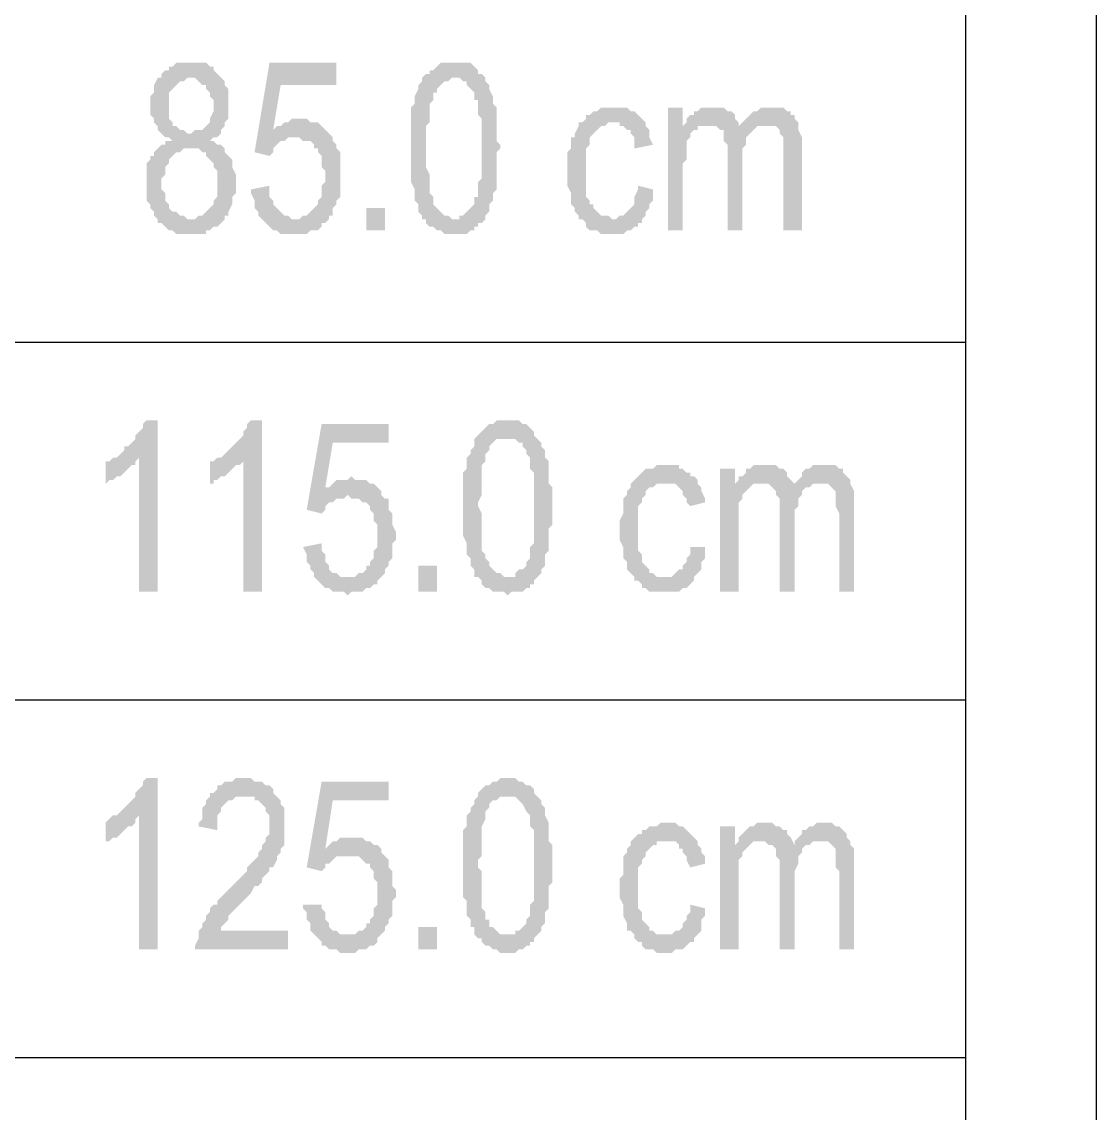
# Model space of a CAD drawing. Header units: inches. Extents: x 1387 to 2676, y -3005 to -2136.
# Drawn here: x 2562.568 to 2564.972, y -2152.162 to -2149.72 of the extents above; entities that cross this region are included whole.
import ezdxf

# ---------------------------------------------------------------- set-up
doc = ezdxf.new("R2010")
doc.units = ezdxf.units.IN
doc.header["$MEASUREMENT"] = 0
doc.layers.add('SAZE_DRAWINGS', color=7, linetype='Continuous')

msp = doc.modelspace()

# ---------------------------------------------------------------- hatches: boundary and pattern name
at = {"layer": 'SAZE_DRAWINGS'}
for points in [[(2562.946924, -2149.812061), (2562.91359, -2149.812061), (2562.905257, -2149.820394), (2562.896924, -2149.820394), (2562.896924, -2149.828728), (2562.88859, -2149.828728), (2562.880257, -2149.837061), (2562.880257, -2149.845394), (2562.871924, -2149.845394), (2562.86359, -2149.862061), (2562.86359, -2149.870394), (2562.86359, -2149.878728), (2562.855257, -2149.887061), (2562.855257, -2149.895394), (2562.855257, -2149.903728), (2562.855257, -2149.912061), (2562.855257, -2149.928728), (2562.86359, -2149.937061), (2562.86359, -2149.945394), (2562.871924, -2149.953728), (2562.871924, -2149.953728), (2562.871924, -2149.962061), (2562.880257, -2149.970394), (2562.88859, -2149.978728), (2562.896924, -2149.978728), (2562.905257, -2149.987061), (2562.905257, -2149.987061), (2562.88859, -2149.987061), (2562.88859, -2149.995394), (2562.880257, -2149.995394), (2562.871924, -2150.003728), (2562.86359, -2150.012061), (2562.86359, -2150.020394), (2562.855257, -2150.020394), (2562.855257, -2150.028728), (2562.846924, -2150.037061), (2562.846924, -2150.045394), (2562.846924, -2150.062061), (2562.846924, -2150.070394), (2562.846924, -2150.078728), (2562.846924, -2150.087061), (2562.846924, -2150.103728), (2562.846924, -2150.112061), (2562.846924, -2150.120394), (2562.855257, -2150.128728), (2562.855257, -2150.137061), (2562.86359, -2150.145394), (2562.86359, -2150.153728), (2562.871924, -2150.162061), (2562.946924, -2150.162061), (2562.93859, -2150.162061), (2562.930257, -2150.153728), (2562.921924, -2150.153728), (2562.91359, -2150.145394), (2562.905257, -2150.145394), (2562.896924, -2150.137061), (2562.896924, -2150.128728), (2562.88859, -2150.120394), (2562.88859, -2150.112061), (2562.88859, -2150.103728), (2562.880257, -2150.095394), (2562.880257, -2150.078728), (2562.880257, -2150.070394), (2562.88859, -2150.062061), (2562.88859, -2150.053728), (2562.88859, -2150.045394), (2562.896924, -2150.037061), (2562.896924, -2150.028728), (2562.905257, -2150.020394), (2562.91359, -2150.012061), (2562.921924, -2150.012061), (2562.930257, -2150.003728), (2562.93859, -2150.003728), (2562.946924, -2150.003728), (2563.021924, -2150.003728), (2563.01359, -2149.995394), (2563.005257, -2149.995394), (2562.996924, -2149.987061), (2562.98859, -2149.987061), (2562.98859, -2149.987061), (2562.996924, -2149.978728), (2563.005257, -2149.978728), (2563.01359, -2149.970394), (2562.946924, -2149.970394), (2562.93859, -2149.970394), (2562.930257, -2149.962061), (2562.921924, -2149.962061), (2562.91359, -2149.953728), (2562.905257, -2149.953728), (2562.905257, -2149.945394), (2562.896924, -2149.937061), (2562.896924, -2149.928728), (2562.896924, -2149.920394), (2562.896924, -2149.903728), (2562.896924, -2149.903728), (2562.896924, -2149.887061), (2562.896924, -2149.878728), (2562.905257, -2149.870394), (2562.91359, -2149.862061), (2562.91359, -2149.862061), (2562.921924, -2149.853728), (2562.930257, -2149.853728), (2562.93859, -2149.845394), (2562.946924, -2149.845394), (2563.01359, -2149.845394), (2563.005257, -2149.837061), (2563.005257, -2149.837061), (2562.996924, -2149.828728), (2562.996924, -2149.820394), (2562.98859, -2149.820394), (2562.980257, -2149.812061), (2562.971924, -2149.812061), (2562.96359, -2149.812061), (2562.955257, -2149.812061)], [(2563.271924, -2149.812061), (2563.121924, -2149.812061), (2563.08859, -2150.012061), (2563.121924, -2150.020394), (2563.130257, -2150.012061), (2563.130257, -2150.003728), (2563.13859, -2149.995394), (2563.146924, -2149.987061), (2563.146924, -2149.987061), (2563.155257, -2149.987061), (2563.16359, -2149.978728), (2563.171924, -2149.978728), (2563.180257, -2149.978728), (2563.255257, -2149.970394), (2563.255257, -2149.970394), (2563.246924, -2149.962061), (2563.130257, -2149.962061), (2563.146924, -2149.862061), (2563.271924, -2149.862061)], [(2563.53859, -2149.812061), (2563.53859, -2149.812061), (2563.505257, -2149.812061), (2563.496924, -2149.820394), (2563.496924, -2149.820394), (2563.48859, -2149.828728), (2563.480257, -2149.828728), (2563.480257, -2149.837061), (2563.471924, -2149.837061), (2563.46359, -2149.845394), (2563.53859, -2149.845394), (2563.53859, -2149.845394), (2563.546924, -2149.845394), (2563.555257, -2149.853728), (2563.56359, -2149.853728), (2563.56359, -2149.862061), (2563.571924, -2149.870394), (2563.580257, -2149.878728), (2563.580257, -2149.878728), (2563.580257, -2149.887061), (2563.580257, -2149.895394), (2563.58859, -2149.895394), (2563.58859, -2149.903728), (2563.58859, -2149.920394), (2563.58859, -2149.928728), (2563.596924, -2149.937061), (2563.596924, -2149.945394), (2563.596924, -2149.962061), (2563.596924, -2149.970394), (2563.596924, -2149.987061), (2563.596924, -2150.003728), (2563.596924, -2150.003728), (2563.596924, -2150.020394), (2563.596924, -2150.037061), (2563.596924, -2150.045394), (2563.596924, -2150.062061), (2563.596924, -2150.070394), (2563.58859, -2150.078728), (2563.58859, -2150.095394), (2563.58859, -2150.103728), (2563.58859, -2150.112061), (2563.580257, -2150.112061), (2563.580257, -2150.120394), (2563.580257, -2150.128728), (2563.580257, -2150.128728), (2563.571924, -2150.137061), (2563.56359, -2150.145394), (2563.555257, -2150.153728), (2563.546924, -2150.153728), (2563.546924, -2150.162061), (2563.53859, -2150.162061), (2563.471924, -2150.162061), (2563.471924, -2150.170394), (2563.480257, -2150.178728), (2563.48859, -2150.178728), (2563.496924, -2150.187061), (2563.505257, -2150.187061), (2563.51359, -2150.195394), (2563.51359, -2150.195394), (2563.530257, -2150.195394), (2563.53859, -2150.195394), (2563.53859, -2150.195394), (2563.546924, -2150.195394), (2563.555257, -2150.195394), (2563.56359, -2150.195394), (2563.571924, -2150.187061), (2563.580257, -2150.187061), (2563.580257, -2150.178728), (2563.58859, -2150.178728), (2563.58859, -2150.170394), (2563.596924, -2150.170394), (2563.605257, -2150.162061), (2563.605257, -2150.153728), (2563.61359, -2150.145394), (2563.61359, -2150.128728), (2563.621924, -2150.120394), (2563.621924, -2150.112061), (2563.621924, -2150.112061), (2563.621924, -2150.103728), (2563.630257, -2150.095394), (2563.630257, -2150.078728), (2563.630257, -2150.070394), (2563.630257, -2150.062061), (2563.630257, -2150.053728), (2563.630257, -2150.037061), (2563.630257, -2150.028728), (2563.630257, -2150.012061), (2563.63859, -2150.003728), (2563.63859, -2149.995394), (2563.630257, -2149.987061), (2563.630257, -2149.970394), (2563.630257, -2149.962061), (2563.630257, -2149.953728), (2563.630257, -2149.937061), (2563.630257, -2149.928728), (2563.630257, -2149.920394), (2563.630257, -2149.912061), (2563.621924, -2149.903728), (2563.621924, -2149.895394), (2563.621924, -2149.887061), (2563.61359, -2149.870394), (2563.61359, -2149.862061), (2563.605257, -2149.853728), (2563.605257, -2149.845394), (2563.596924, -2149.837061), (2563.58859, -2149.837061), (2563.58859, -2149.828728), (2563.580257, -2149.820394), (2563.580257, -2149.820394), (2563.571924, -2149.812061), (2563.56359, -2149.812061), (2563.555257, -2149.812061), (2563.546924, -2149.812061)], [(2563.01359, -2149.845394), (2562.946924, -2149.845394), (2562.955257, -2149.845394), (2562.96359, -2149.853728), (2562.96359, -2149.853728), (2562.971924, -2149.862061), (2562.980257, -2149.862061), (2562.980257, -2149.870394), (2562.98859, -2149.878728), (2562.98859, -2149.887061), (2562.996924, -2149.895394), (2562.996924, -2149.912061), (2562.996924, -2149.912061), (2562.996924, -2149.920394), (2562.98859, -2149.937061), (2562.98859, -2149.945394), (2562.980257, -2149.953728), (2562.980257, -2149.953728), (2562.971924, -2149.962061), (2562.96359, -2149.962061), (2562.955257, -2149.962061), (2562.946924, -2149.970394), (2563.01359, -2149.970394), (2563.01359, -2149.962061), (2563.021924, -2149.953728), (2563.021924, -2149.945394), (2563.030257, -2149.937061), (2563.030257, -2149.928728), (2563.030257, -2149.920394), (2563.030257, -2149.912061), (2563.030257, -2149.903728), (2563.030257, -2149.895394), (2563.030257, -2149.878728), (2563.030257, -2149.870394), (2563.021924, -2149.862061), (2563.021924, -2149.853728)], [(2563.46359, -2149.845394), (2563.46359, -2149.853728), (2563.455257, -2149.862061), (2563.455257, -2149.870394), (2563.446924, -2149.887061), (2563.446924, -2149.895394), (2563.446924, -2149.895394), (2563.446924, -2149.903728), (2563.43859, -2149.912061), (2563.43859, -2149.920394), (2563.43859, -2149.937061), (2563.43859, -2149.945394), (2563.43859, -2149.953728), (2563.43859, -2149.970394), (2563.43859, -2149.978728), (2563.43859, -2149.987061), (2563.43859, -2150.003728), (2563.43859, -2150.012061), (2563.43859, -2150.020394), (2563.43859, -2150.037061), (2563.43859, -2150.045394), (2563.43859, -2150.062061), (2563.43859, -2150.070394), (2563.43859, -2150.078728), (2563.446924, -2150.095394), (2563.446924, -2150.103728), (2563.446924, -2150.112061), (2563.446924, -2150.120394), (2563.455257, -2150.128728), (2563.455257, -2150.137061), (2563.455257, -2150.145394), (2563.46359, -2150.153728), (2563.46359, -2150.162061), (2563.471924, -2150.162061), (2563.53859, -2150.162061), (2563.530257, -2150.162061), (2563.521924, -2150.153728), (2563.51359, -2150.153728), (2563.51359, -2150.153728), (2563.505257, -2150.145394), (2563.496924, -2150.137061), (2563.48859, -2150.128728), (2563.48859, -2150.128728), (2563.48859, -2150.120394), (2563.48859, -2150.112061), (2563.480257, -2150.103728), (2563.480257, -2150.095394), (2563.480257, -2150.087061), (2563.480257, -2150.078728), (2563.480257, -2150.070394), (2563.480257, -2150.062061), (2563.471924, -2150.045394), (2563.471924, -2150.028728), (2563.471924, -2150.020394), (2563.471924, -2150.003728), (2563.471924, -2149.995394), (2563.471924, -2149.978728), (2563.471924, -2149.970394), (2563.471924, -2149.953728), (2563.480257, -2149.945394), (2563.480257, -2149.928728), (2563.480257, -2149.920394), (2563.480257, -2149.912061), (2563.480257, -2149.903728), (2563.48859, -2149.895394), (2563.48859, -2149.887061), (2563.48859, -2149.878728), (2563.496924, -2149.878728), (2563.496924, -2149.870394), (2563.505257, -2149.862061), (2563.51359, -2149.853728), (2563.521924, -2149.853728), (2563.530257, -2149.845394), (2563.53859, -2149.845394)], [(2563.88859, -2149.912061), (2563.88859, -2149.912061), (2563.86359, -2149.912061), (2563.855257, -2149.920394), (2563.846924, -2149.920394), (2563.83859, -2149.928728), (2563.830257, -2149.928728), (2563.830257, -2149.937061), (2563.821924, -2149.945394), (2563.81359, -2149.945394), (2563.81359, -2149.953728), (2563.805257, -2149.970394), (2563.805257, -2149.978728), (2563.796924, -2149.978728), (2563.796924, -2149.987061), (2563.796924, -2150.003728), (2563.78859, -2150.012061), (2563.78859, -2150.020394), (2563.78859, -2150.028728), (2563.78859, -2150.045394), (2563.78859, -2150.053728), (2563.78859, -2150.062061), (2563.78859, -2150.078728), (2563.78859, -2150.087061), (2563.796924, -2150.103728), (2563.796924, -2150.112061), (2563.796924, -2150.120394), (2563.796924, -2150.128728), (2563.805257, -2150.137061), (2563.805257, -2150.145394), (2563.81359, -2150.153728), (2563.81359, -2150.162061), (2563.88859, -2150.162061), (2563.88859, -2150.162061), (2563.880257, -2150.153728), (2563.871924, -2150.153728), (2563.86359, -2150.153728), (2563.855257, -2150.145394), (2563.846924, -2150.137061), (2563.846924, -2150.137061), (2563.846924, -2150.128728), (2563.83859, -2150.128728), (2563.83859, -2150.120394), (2563.830257, -2150.112061), (2563.830257, -2150.103728), (2563.830257, -2150.087061), (2563.830257, -2150.078728), (2563.830257, -2150.062061), (2563.830257, -2150.053728), (2563.830257, -2150.053728), (2563.830257, -2150.037061), (2563.830257, -2150.028728), (2563.830257, -2150.012061), (2563.830257, -2150.003728), (2563.83859, -2149.995394), (2563.83859, -2149.987061), (2563.83859, -2149.978728), (2563.846924, -2149.970394), (2563.846924, -2149.970394), (2563.855257, -2149.962061), (2563.86359, -2149.953728), (2563.86359, -2149.953728), (2563.871924, -2149.953728), (2563.880257, -2149.945394), (2563.88859, -2149.945394), (2563.96359, -2149.945394), (2563.955257, -2149.937061), (2563.946924, -2149.928728), (2563.946924, -2149.928728), (2563.93859, -2149.920394), (2563.930257, -2149.920394), (2563.921924, -2149.912061), (2563.91359, -2149.912061), (2563.905257, -2149.912061), (2563.896924, -2149.912061)], [(2564.046924, -2149.912061), (2564.01359, -2149.912061), (2564.01359, -2150.187061), (2564.046924, -2150.187061), (2564.046924, -2150.045394), (2564.046924, -2150.037061), (2564.055257, -2150.028728), (2564.055257, -2150.020394), (2564.055257, -2150.003728), (2564.055257, -2149.995394), (2564.055257, -2149.987061), (2564.06359, -2149.978728), (2564.06359, -2149.970394), (2564.071924, -2149.962061), (2564.080257, -2149.962061), (2564.080257, -2149.953728), (2564.046924, -2149.953728)], [(2564.11359, -2149.912061), (2564.08859, -2149.912061), (2564.080257, -2149.920394), (2564.071924, -2149.920394), (2564.071924, -2149.928728), (2564.06359, -2149.928728), (2564.055257, -2149.937061), (2564.055257, -2149.945394), (2564.105257, -2149.953728), (2564.105257, -2149.953728), (2564.11359, -2149.953728), (2564.121924, -2149.953728), (2564.130257, -2149.962061), (2564.171924, -2149.953728), (2564.171924, -2149.953728), (2564.171924, -2149.945394), (2564.16359, -2149.937061), (2564.16359, -2149.928728), (2564.155257, -2149.920394), (2564.155257, -2149.920394), (2564.146924, -2149.920394), (2564.13859, -2149.912061), (2564.130257, -2149.912061), (2564.121924, -2149.912061)], [(2564.246924, -2149.912061), (2564.246924, -2149.912061), (2564.221924, -2149.912061), (2564.21359, -2149.920394), (2564.205257, -2149.920394), (2564.196924, -2149.928728), (2564.196924, -2149.928728), (2564.18859, -2149.937061), (2564.180257, -2149.945394), (2564.23859, -2149.953728), (2564.23859, -2149.953728), (2564.246924, -2149.953728), (2564.255257, -2149.953728), (2564.26359, -2149.962061), (2564.26359, -2149.970394), (2564.271924, -2149.978728), (2564.271924, -2149.987061), (2564.271924, -2149.995394), (2564.271924, -2150.003728), (2564.271924, -2150.020394), (2564.271924, -2150.187061), (2564.31359, -2150.187061), (2564.31359, -2150.003728), (2564.31359, -2149.995394), (2564.31359, -2149.987061), (2564.31359, -2149.978728), (2564.305257, -2149.962061), (2564.305257, -2149.953728), (2564.305257, -2149.945394), (2564.296924, -2149.937061), (2564.296924, -2149.928728), (2564.28859, -2149.928728), (2564.28859, -2149.920394), (2564.280257, -2149.920394), (2564.271924, -2149.912061), (2564.26359, -2149.912061), (2564.255257, -2149.912061)], [(2563.18859, -2149.937061), (2563.18859, -2149.937061), (2563.171924, -2149.937061), (2563.16359, -2149.945394), (2563.155257, -2149.945394), (2563.146924, -2149.953728), (2563.13859, -2149.953728), (2563.130257, -2149.962061), (2563.246924, -2149.962061), (2563.246924, -2149.962061), (2563.23859, -2149.953728), (2563.230257, -2149.945394), (2563.221924, -2149.945394), (2563.21359, -2149.945394), (2563.205257, -2149.937061), (2563.196924, -2149.937061)], [(2563.96359, -2149.945394), (2563.88859, -2149.945394), (2563.905257, -2149.945394), (2563.905257, -2149.953728), (2563.91359, -2149.953728), (2563.921924, -2149.962061), (2563.930257, -2149.962061), (2563.930257, -2149.970394), (2563.93859, -2149.978728), (2563.93859, -2149.995394), (2563.93859, -2150.003728), (2563.980257, -2149.995394), (2563.980257, -2149.995394), (2563.971924, -2149.978728), (2563.971924, -2149.970394), (2563.971924, -2149.962061), (2563.96359, -2149.953728)], [(2564.180257, -2149.945394), (2564.171924, -2149.953728), (2564.130257, -2149.962061), (2564.13859, -2149.962061), (2564.13859, -2149.970394), (2564.13859, -2149.978728), (2564.13859, -2149.987061), (2564.146924, -2149.995394), (2564.146924, -2150.012061), (2564.146924, -2150.187061), (2564.180257, -2150.187061), (2564.180257, -2150.028728), (2564.180257, -2150.028728), (2564.180257, -2150.012061), (2564.180257, -2150.003728), (2564.18859, -2149.995394), (2564.18859, -2149.987061), (2564.18859, -2149.978728), (2564.196924, -2149.970394), (2564.196924, -2149.970394), (2564.205257, -2149.962061), (2564.21359, -2149.953728), (2564.221924, -2149.953728), (2564.230257, -2149.953728), (2564.23859, -2149.953728)], [(2563.255257, -2149.970394), (2563.180257, -2149.978728), (2563.180257, -2149.978728), (2563.18859, -2149.978728), (2563.196924, -2149.987061), (2563.205257, -2149.987061), (2563.21359, -2149.987061), (2563.221924, -2149.995394), (2563.221924, -2150.003728), (2563.230257, -2150.003728), (2563.230257, -2150.012061), (2563.23859, -2150.020394), (2563.23859, -2150.037061), (2563.23859, -2150.045394), (2563.246924, -2150.053728), (2563.246924, -2150.062061), (2563.246924, -2150.070394), (2563.246924, -2150.078728), (2563.23859, -2150.087061), (2563.23859, -2150.095394), (2563.23859, -2150.112061), (2563.230257, -2150.120394), (2563.230257, -2150.128728), (2563.221924, -2150.137061), (2563.221924, -2150.137061), (2563.21359, -2150.145394), (2563.21359, -2150.145394), (2563.205257, -2150.153728), (2563.196924, -2150.153728), (2563.18859, -2150.162061), (2563.180257, -2150.162061), (2563.255257, -2150.162061), (2563.255257, -2150.153728), (2563.26359, -2150.153728), (2563.26359, -2150.137061), (2563.271924, -2150.128728), (2563.271924, -2150.120394), (2563.280257, -2150.112061), (2563.280257, -2150.103728), (2563.280257, -2150.095394), (2563.280257, -2150.087061), (2563.280257, -2150.070394), (2563.280257, -2150.062061), (2563.280257, -2150.053728), (2563.280257, -2150.045394), (2563.280257, -2150.037061), (2563.280257, -2150.028728), (2563.280257, -2150.012061), (2563.271924, -2150.003728), (2563.271924, -2149.995394), (2563.26359, -2149.987061), (2563.26359, -2149.978728)], [(2563.021924, -2150.003728), (2562.946924, -2150.003728), (2562.96359, -2150.003728), (2562.971924, -2150.012061), (2562.980257, -2150.012061), (2562.980257, -2150.020394), (2562.98859, -2150.028728), (2562.996924, -2150.037061), (2562.996924, -2150.045394), (2563.005257, -2150.053728), (2563.005257, -2150.062061), (2563.005257, -2150.070394), (2563.005257, -2150.078728), (2563.005257, -2150.095394), (2563.005257, -2150.103728), (2563.005257, -2150.112061), (2562.996924, -2150.120394), (2562.996924, -2150.128728), (2562.98859, -2150.137061), (2562.980257, -2150.145394), (2562.980257, -2150.145394), (2562.971924, -2150.153728), (2562.96359, -2150.153728), (2562.955257, -2150.162061), (2562.946924, -2150.162061), (2562.871924, -2150.162061), (2562.871924, -2150.170394), (2562.880257, -2150.170394), (2562.88859, -2150.178728), (2562.896924, -2150.187061), (2562.905257, -2150.187061), (2562.91359, -2150.195394), (2562.921924, -2150.195394), (2562.930257, -2150.195394), (2562.93859, -2150.195394), (2562.946924, -2150.195394), (2562.946924, -2150.195394), (2562.955257, -2150.195394), (2562.971924, -2150.195394), (2562.980257, -2150.195394), (2562.980257, -2150.187061), (2562.98859, -2150.187061), (2562.996924, -2150.178728), (2563.005257, -2150.178728), (2563.01359, -2150.170394), (2563.021924, -2150.162061), (2563.021924, -2150.153728), (2563.030257, -2150.153728), (2563.030257, -2150.145394), (2563.03859, -2150.128728), (2563.03859, -2150.120394), (2563.03859, -2150.112061), (2563.046924, -2150.103728), (2563.046924, -2150.095394), (2563.046924, -2150.078728), (2563.046924, -2150.078728), (2563.046924, -2150.070394), (2563.046924, -2150.062061), (2563.03859, -2150.045394), (2563.03859, -2150.037061), (2563.03859, -2150.028728), (2563.030257, -2150.020394), (2563.030257, -2150.020394), (2563.021924, -2150.012061)], [(2563.121924, -2150.087061), (2563.080257, -2150.095394), (2563.080257, -2150.095394), (2563.080257, -2150.103728), (2563.08859, -2150.120394), (2563.08859, -2150.128728), (2563.08859, -2150.137061), (2563.096924, -2150.145394), (2563.096924, -2150.153728), (2563.105257, -2150.162061), (2563.11359, -2150.170394), (2563.11359, -2150.170394), (2563.121924, -2150.178728), (2563.130257, -2150.187061), (2563.13859, -2150.187061), (2563.146924, -2150.195394), (2563.155257, -2150.195394), (2563.16359, -2150.195394), (2563.171924, -2150.195394), (2563.180257, -2150.195394), (2563.180257, -2150.195394), (2563.18859, -2150.195394), (2563.196924, -2150.195394), (2563.205257, -2150.195394), (2563.21359, -2150.187061), (2563.221924, -2150.187061), (2563.230257, -2150.187061), (2563.23859, -2150.178728), (2563.23859, -2150.170394), (2563.246924, -2150.170394), (2563.255257, -2150.162061), (2563.180257, -2150.162061), (2563.180257, -2150.162061), (2563.171924, -2150.162061), (2563.16359, -2150.153728), (2563.155257, -2150.153728), (2563.146924, -2150.145394), (2563.13859, -2150.137061), (2563.13859, -2150.137061), (2563.130257, -2150.128728), (2563.130257, -2150.120394), (2563.121924, -2150.112061), (2563.121924, -2150.095394)], [(2563.946924, -2150.087061), (2563.946924, -2150.095394), (2563.93859, -2150.112061), (2563.93859, -2150.128728), (2563.930257, -2150.137061), (2563.921924, -2150.145394), (2563.921924, -2150.145394), (2563.91359, -2150.153728), (2563.905257, -2150.153728), (2563.896924, -2150.162061), (2563.88859, -2150.162061), (2563.81359, -2150.162061), (2563.821924, -2150.162061), (2563.830257, -2150.170394), (2563.830257, -2150.178728), (2563.83859, -2150.187061), (2563.846924, -2150.187061), (2563.855257, -2150.187061), (2563.86359, -2150.195394), (2563.871924, -2150.195394), (2563.880257, -2150.195394), (2563.88859, -2150.195394), (2563.896924, -2150.195394), (2563.905257, -2150.195394), (2563.91359, -2150.195394), (2563.921924, -2150.187061), (2563.930257, -2150.187061), (2563.93859, -2150.178728), (2563.946924, -2150.178728), (2563.946924, -2150.170394), (2563.955257, -2150.170394), (2563.955257, -2150.162061), (2563.96359, -2150.153728), (2563.96359, -2150.145394), (2563.971924, -2150.137061), (2563.971924, -2150.128728), (2563.980257, -2150.120394), (2563.980257, -2150.103728), (2563.980257, -2150.095394)], [(2562.871924, -2150.612061), (2562.846924, -2150.612061), (2562.83859, -2150.620394), (2562.83859, -2150.628728), (2562.830257, -2150.637061), (2562.821924, -2150.645394), (2562.821924, -2150.653728), (2562.81359, -2150.662061), (2562.805257, -2150.670394), (2562.796924, -2150.670394), (2562.796924, -2150.678728), (2562.78859, -2150.687061), (2562.780257, -2150.695394), (2562.830257, -2150.695394), (2562.830257, -2150.995394), (2562.871924, -2150.995394)], [(2563.105257, -2150.612061), (2563.080257, -2150.612061), (2563.071924, -2150.620394), (2563.071924, -2150.628728), (2563.06359, -2150.637061), (2563.06359, -2150.645394), (2563.055257, -2150.653728), (2563.046924, -2150.662061), (2563.03859, -2150.670394), (2563.03859, -2150.670394), (2563.030257, -2150.678728), (2563.021924, -2150.687061), (2563.01359, -2150.695394), (2563.06359, -2150.695394), (2563.06359, -2150.995394), (2563.105257, -2150.995394)], [(2563.655257, -2150.612061), (2563.655257, -2150.612061), (2563.630257, -2150.612061), (2563.621924, -2150.620394), (2563.61359, -2150.620394), (2563.605257, -2150.628728), (2563.596924, -2150.637061), (2563.596924, -2150.637061), (2563.58859, -2150.645394), (2563.58859, -2150.645394), (2563.655257, -2150.653728), (2563.655257, -2150.653728), (2563.66359, -2150.653728), (2563.671924, -2150.653728), (2563.680257, -2150.662061), (2563.68859, -2150.662061), (2563.68859, -2150.670394), (2563.696924, -2150.678728), (2563.696924, -2150.678728), (2563.696924, -2150.687061), (2563.705257, -2150.695394), (2563.705257, -2150.703728), (2563.705257, -2150.712061), (2563.705257, -2150.720394), (2563.71359, -2150.728728), (2563.71359, -2150.737061), (2563.71359, -2150.753728), (2563.71359, -2150.762061), (2563.71359, -2150.778728), (2563.71359, -2150.787061), (2563.71359, -2150.803728), (2563.71359, -2150.812061), (2563.71359, -2150.820394), (2563.71359, -2150.837061), (2563.71359, -2150.853728), (2563.71359, -2150.862061), (2563.71359, -2150.870394), (2563.71359, -2150.887061), (2563.705257, -2150.895394), (2563.705257, -2150.903728), (2563.705257, -2150.912061), (2563.705257, -2150.920394), (2563.696924, -2150.928728), (2563.696924, -2150.928728), (2563.696924, -2150.937061), (2563.68859, -2150.945394), (2563.680257, -2150.945394), (2563.671924, -2150.953728), (2563.671924, -2150.962061), (2563.66359, -2150.962061), (2563.655257, -2150.962061), (2563.58859, -2150.962061), (2563.596924, -2150.970394), (2563.596924, -2150.978728), (2563.605257, -2150.987061), (2563.61359, -2150.987061), (2563.621924, -2150.995394), (2563.630257, -2150.995394), (2563.63859, -2150.995394), (2563.646924, -2150.995394), (2563.655257, -2151.003728), (2563.655257, -2151.003728), (2563.66359, -2150.995394), (2563.671924, -2150.995394), (2563.680257, -2150.995394), (2563.68859, -2150.995394), (2563.696924, -2150.987061), (2563.705257, -2150.987061), (2563.705257, -2150.978728), (2563.71359, -2150.978728), (2563.71359, -2150.970394), (2563.721924, -2150.962061), (2563.730257, -2150.953728), (2563.730257, -2150.945394), (2563.73859, -2150.937061), (2563.73859, -2150.920394), (2563.73859, -2150.912061), (2563.73859, -2150.912061), (2563.746924, -2150.903728), (2563.746924, -2150.895394), (2563.746924, -2150.887061), (2563.746924, -2150.878728), (2563.746924, -2150.862061), (2563.746924, -2150.853728), (2563.755257, -2150.845394), (2563.755257, -2150.828728), (2563.755257, -2150.820394), (2563.755257, -2150.803728), (2563.755257, -2150.795394), (2563.755257, -2150.787061), (2563.755257, -2150.770394), (2563.755257, -2150.762061), (2563.746924, -2150.753728), (2563.746924, -2150.745394), (2563.746924, -2150.728728), (2563.746924, -2150.720394), (2563.746924, -2150.712061), (2563.746924, -2150.703728), (2563.73859, -2150.695394), (2563.73859, -2150.687061), (2563.73859, -2150.678728), (2563.730257, -2150.670394), (2563.730257, -2150.662061), (2563.721924, -2150.653728), (2563.71359, -2150.645394), (2563.71359, -2150.637061), (2563.705257, -2150.628728), (2563.696924, -2150.620394), (2563.696924, -2150.620394), (2563.68859, -2150.620394), (2563.680257, -2150.612061), (2563.671924, -2150.612061), (2563.66359, -2150.612061)], [(2563.38859, -2150.620394), (2563.23859, -2150.620394), (2563.205257, -2150.812061), (2563.23859, -2150.820394), (2563.246924, -2150.812061), (2563.246924, -2150.803728), (2563.255257, -2150.795394), (2563.26359, -2150.795394), (2563.26359, -2150.795394), (2563.271924, -2150.787061), (2563.280257, -2150.787061), (2563.28859, -2150.787061), (2563.296924, -2150.778728), (2563.371924, -2150.778728), (2563.371924, -2150.778728), (2563.371924, -2150.770394), (2563.246924, -2150.762061), (2563.26359, -2150.662061), (2563.38859, -2150.662061)], [(2563.58859, -2150.645394), (2563.580257, -2150.653728), (2563.580257, -2150.670394), (2563.571924, -2150.678728), (2563.571924, -2150.687061), (2563.56359, -2150.695394), (2563.56359, -2150.703728), (2563.56359, -2150.712061), (2563.56359, -2150.720394), (2563.555257, -2150.728728), (2563.555257, -2150.737061), (2563.555257, -2150.745394), (2563.555257, -2150.753728), (2563.555257, -2150.770394), (2563.555257, -2150.778728), (2563.555257, -2150.795394), (2563.555257, -2150.803728), (2563.555257, -2150.812061), (2563.555257, -2150.828728), (2563.555257, -2150.837061), (2563.555257, -2150.853728), (2563.555257, -2150.862061), (2563.555257, -2150.870394), (2563.56359, -2150.887061), (2563.56359, -2150.895394), (2563.56359, -2150.903728), (2563.56359, -2150.912061), (2563.571924, -2150.920394), (2563.571924, -2150.928728), (2563.571924, -2150.937061), (2563.580257, -2150.945394), (2563.580257, -2150.953728), (2563.580257, -2150.962061), (2563.58859, -2150.962061), (2563.655257, -2150.962061), (2563.646924, -2150.962061), (2563.646924, -2150.962061), (2563.63859, -2150.953728), (2563.630257, -2150.953728), (2563.621924, -2150.945394), (2563.61359, -2150.937061), (2563.61359, -2150.928728), (2563.61359, -2150.928728), (2563.605257, -2150.920394), (2563.605257, -2150.920394), (2563.605257, -2150.912061), (2563.596924, -2150.903728), (2563.596924, -2150.895394), (2563.596924, -2150.878728), (2563.596924, -2150.870394), (2563.596924, -2150.862061), (2563.596924, -2150.845394), (2563.596924, -2150.837061), (2563.596924, -2150.820394), (2563.58859, -2150.803728), (2563.58859, -2150.795394), (2563.596924, -2150.778728), (2563.596924, -2150.770394), (2563.596924, -2150.753728), (2563.596924, -2150.745394), (2563.596924, -2150.737061), (2563.596924, -2150.720394), (2563.596924, -2150.712061), (2563.605257, -2150.703728), (2563.605257, -2150.695394), (2563.605257, -2150.687061), (2563.605257, -2150.687061), (2563.61359, -2150.678728), (2563.61359, -2150.670394), (2563.621924, -2150.662061), (2563.630257, -2150.653728), (2563.63859, -2150.653728), (2563.646924, -2150.653728), (2563.655257, -2150.653728)], [(2562.780257, -2150.695394), (2562.771924, -2150.695394), (2562.76359, -2150.703728), (2562.755257, -2150.703728), (2562.755257, -2150.753728), (2562.755257, -2150.753728), (2562.76359, -2150.745394), (2562.771924, -2150.745394), (2562.780257, -2150.737061), (2562.78859, -2150.737061), (2562.796924, -2150.728728), (2562.796924, -2150.728728), (2562.805257, -2150.720394), (2562.81359, -2150.712061), (2562.821924, -2150.712061), (2562.821924, -2150.703728), (2562.830257, -2150.695394)], [(2563.01359, -2150.695394), (2563.005257, -2150.695394), (2562.996924, -2150.703728), (2562.98859, -2150.703728), (2562.98859, -2150.753728), (2562.996924, -2150.753728), (2562.996924, -2150.745394), (2563.005257, -2150.745394), (2563.01359, -2150.737061), (2563.021924, -2150.737061), (2563.030257, -2150.728728), (2563.030257, -2150.728728), (2563.03859, -2150.720394), (2563.046924, -2150.712061), (2563.055257, -2150.712061), (2563.06359, -2150.703728), (2563.06359, -2150.695394)], [(2564.005257, -2150.712061), (2564.005257, -2150.712061), (2563.98859, -2150.712061), (2563.980257, -2150.720394), (2563.971924, -2150.720394), (2563.96359, -2150.720394), (2563.955257, -2150.728728), (2563.955257, -2150.728728), (2563.946924, -2150.737061), (2563.93859, -2150.745394), (2563.930257, -2150.753728), (2563.930257, -2150.762061), (2563.921924, -2150.770394), (2563.921924, -2150.778728), (2563.91359, -2150.787061), (2563.91359, -2150.795394), (2563.91359, -2150.803728), (2563.91359, -2150.812061), (2563.91359, -2150.820394), (2563.905257, -2150.837061), (2563.905257, -2150.845394), (2563.905257, -2150.853728), (2563.905257, -2150.870394), (2563.905257, -2150.878728), (2563.91359, -2150.895394), (2563.91359, -2150.903728), (2563.91359, -2150.912061), (2563.91359, -2150.920394), (2563.921924, -2150.928728), (2563.921924, -2150.937061), (2563.921924, -2150.945394), (2563.930257, -2150.953728), (2563.93859, -2150.962061), (2564.005257, -2150.962061), (2564.005257, -2150.962061), (2563.996924, -2150.962061), (2563.98859, -2150.962061), (2563.980257, -2150.953728), (2563.971924, -2150.953728), (2563.971924, -2150.945394), (2563.96359, -2150.937061), (2563.96359, -2150.937061), (2563.955257, -2150.928728), (2563.955257, -2150.920394), (2563.955257, -2150.912061), (2563.946924, -2150.903728), (2563.946924, -2150.895394), (2563.946924, -2150.878728), (2563.946924, -2150.870394), (2563.946924, -2150.853728), (2563.946924, -2150.853728), (2563.946924, -2150.837061), (2563.946924, -2150.828728), (2563.946924, -2150.820394), (2563.946924, -2150.803728), (2563.955257, -2150.795394), (2563.955257, -2150.787061), (2563.96359, -2150.778728), (2563.96359, -2150.778728), (2563.96359, -2150.770394), (2563.971924, -2150.762061), (2563.980257, -2150.762061), (2563.98859, -2150.753728), (2563.98859, -2150.753728), (2563.996924, -2150.753728), (2564.01359, -2150.753728), (2564.080257, -2150.745394), (2564.071924, -2150.737061), (2564.06359, -2150.737061), (2564.06359, -2150.728728), (2564.055257, -2150.728728), (2564.046924, -2150.720394), (2564.03859, -2150.720394), (2564.03859, -2150.712061), (2564.030257, -2150.712061), (2564.01359, -2150.712061)], [(2564.230257, -2150.712061), (2564.205257, -2150.712061), (2564.196924, -2150.720394), (2564.18859, -2150.720394), (2564.18859, -2150.728728), (2564.180257, -2150.737061), (2564.171924, -2150.737061), (2564.171924, -2150.745394), (2564.221924, -2150.753728), (2564.221924, -2150.753728), (2564.230257, -2150.753728), (2564.23859, -2150.753728), (2564.246924, -2150.762061), (2564.296924, -2150.762061), (2564.296924, -2150.753728), (2564.28859, -2150.745394), (2564.280257, -2150.737061), (2564.280257, -2150.728728), (2564.271924, -2150.720394), (2564.271924, -2150.720394), (2564.26359, -2150.720394), (2564.255257, -2150.712061), (2564.246924, -2150.712061), (2564.23859, -2150.712061)], [(2564.36359, -2150.712061), (2564.36359, -2150.712061), (2564.33859, -2150.712061), (2564.330257, -2150.720394), (2564.321924, -2150.720394), (2564.31359, -2150.728728), (2564.31359, -2150.737061), (2564.305257, -2150.745394), (2564.296924, -2150.753728), (2564.355257, -2150.753728), (2564.36359, -2150.753728), (2564.371924, -2150.753728), (2564.380257, -2150.762061), (2564.380257, -2150.762061), (2564.38859, -2150.770394), (2564.38859, -2150.778728), (2564.38859, -2150.787061), (2564.38859, -2150.795394), (2564.38859, -2150.803728), (2564.396924, -2150.820394), (2564.396924, -2150.995394), (2564.430257, -2150.995394), (2564.430257, -2150.803728), (2564.430257, -2150.803728), (2564.430257, -2150.787061), (2564.430257, -2150.778728), (2564.430257, -2150.770394), (2564.421924, -2150.753728), (2564.421924, -2150.745394), (2564.41359, -2150.737061), (2564.41359, -2150.737061), (2564.405257, -2150.728728), (2564.405257, -2150.720394), (2564.396924, -2150.720394), (2564.38859, -2150.712061), (2564.380257, -2150.712061), (2564.371924, -2150.712061)], [(2563.305257, -2150.737061), (2563.305257, -2150.737061), (2563.296924, -2150.745394), (2563.271924, -2150.745394), (2563.26359, -2150.753728), (2563.255257, -2150.762061), (2563.246924, -2150.762061), (2563.371924, -2150.770394), (2563.36359, -2150.762061), (2563.355257, -2150.753728), (2563.346924, -2150.753728), (2563.33859, -2150.745394), (2563.330257, -2150.745394), (2563.321924, -2150.745394), (2563.31359, -2150.745394)], [(2564.16359, -2150.720394), (2564.130257, -2150.720394), (2564.130257, -2150.995394), (2564.171924, -2150.995394), (2564.171924, -2150.853728), (2564.171924, -2150.845394), (2564.171924, -2150.828728), (2564.171924, -2150.820394), (2564.171924, -2150.812061), (2564.171924, -2150.803728), (2564.171924, -2150.795394), (2564.180257, -2150.787061), (2564.180257, -2150.778728), (2564.18859, -2150.770394), (2564.196924, -2150.762061), (2564.196924, -2150.762061), (2564.16359, -2150.753728)], [(2564.080257, -2150.745394), (2564.01359, -2150.753728), (2564.01359, -2150.753728), (2564.030257, -2150.753728), (2564.03859, -2150.762061), (2564.03859, -2150.762061), (2564.046924, -2150.770394), (2564.046924, -2150.778728), (2564.055257, -2150.787061), (2564.055257, -2150.795394), (2564.06359, -2150.803728), (2564.096924, -2150.795394), (2564.096924, -2150.795394), (2564.096924, -2150.787061), (2564.08859, -2150.770394), (2564.08859, -2150.762061), (2564.080257, -2150.753728)], [(2564.171924, -2150.745394), (2564.16359, -2150.753728), (2564.196924, -2150.762061), (2564.205257, -2150.753728), (2564.21359, -2150.753728), (2564.221924, -2150.753728)], [(2564.296924, -2150.753728), (2564.296924, -2150.762061), (2564.246924, -2150.762061), (2564.255257, -2150.770394), (2564.255257, -2150.770394), (2564.255257, -2150.778728), (2564.26359, -2150.787061), (2564.26359, -2150.803728), (2564.26359, -2150.812061), (2564.26359, -2150.995394), (2564.296924, -2150.995394), (2564.296924, -2150.837061), (2564.296924, -2150.828728), (2564.296924, -2150.812061), (2564.305257, -2150.803728), (2564.305257, -2150.795394), (2564.305257, -2150.787061), (2564.31359, -2150.778728), (2564.31359, -2150.770394), (2564.31359, -2150.770394), (2564.321924, -2150.762061), (2564.330257, -2150.762061), (2564.33859, -2150.753728), (2564.346924, -2150.753728), (2564.355257, -2150.753728)], [(2563.371924, -2150.778728), (2563.296924, -2150.778728), (2563.305257, -2150.787061), (2563.321924, -2150.787061), (2563.330257, -2150.795394), (2563.33859, -2150.795394), (2563.346924, -2150.803728), (2563.346924, -2150.812061), (2563.355257, -2150.820394), (2563.355257, -2150.828728), (2563.355257, -2150.837061), (2563.36359, -2150.845394), (2563.36359, -2150.853728), (2563.36359, -2150.870394), (2563.36359, -2150.870394), (2563.36359, -2150.878728), (2563.36359, -2150.895394), (2563.355257, -2150.903728), (2563.355257, -2150.912061), (2563.355257, -2150.920394), (2563.346924, -2150.928728), (2563.346924, -2150.937061), (2563.33859, -2150.937061), (2563.33859, -2150.945394), (2563.330257, -2150.953728), (2563.321924, -2150.953728), (2563.31359, -2150.962061), (2563.305257, -2150.962061), (2563.296924, -2150.962061), (2563.371924, -2150.962061), (2563.380257, -2150.953728), (2563.380257, -2150.953728), (2563.380257, -2150.945394), (2563.38859, -2150.937061), (2563.38859, -2150.928728), (2563.396924, -2150.920394), (2563.396924, -2150.903728), (2563.396924, -2150.895394), (2563.396924, -2150.887061), (2563.405257, -2150.878728), (2563.405257, -2150.862061), (2563.405257, -2150.862061), (2563.396924, -2150.845394), (2563.396924, -2150.837061), (2563.396924, -2150.828728), (2563.396924, -2150.820394), (2563.38859, -2150.812061), (2563.38859, -2150.803728), (2563.38859, -2150.787061), (2563.380257, -2150.787061)], [(2563.23859, -2150.887061), (2563.196924, -2150.895394), (2563.196924, -2150.895394), (2563.205257, -2150.912061), (2563.205257, -2150.920394), (2563.205257, -2150.928728), (2563.21359, -2150.937061), (2563.21359, -2150.945394), (2563.221924, -2150.953728), (2563.221924, -2150.962061), (2563.230257, -2150.970394), (2563.23859, -2150.978728), (2563.23859, -2150.978728), (2563.246924, -2150.987061), (2563.255257, -2150.987061), (2563.26359, -2150.995394), (2563.271924, -2150.995394), (2563.280257, -2150.995394), (2563.28859, -2150.995394), (2563.296924, -2151.003728), (2563.296924, -2151.003728), (2563.305257, -2150.995394), (2563.31359, -2150.995394), (2563.321924, -2150.995394), (2563.330257, -2150.995394), (2563.33859, -2150.987061), (2563.346924, -2150.987061), (2563.355257, -2150.978728), (2563.36359, -2150.978728), (2563.36359, -2150.970394), (2563.371924, -2150.962061), (2563.296924, -2150.962061), (2563.296924, -2150.962061), (2563.28859, -2150.962061), (2563.280257, -2150.962061), (2563.271924, -2150.953728), (2563.26359, -2150.953728), (2563.255257, -2150.945394), (2563.255257, -2150.937061), (2563.246924, -2150.928728), (2563.246924, -2150.920394), (2563.246924, -2150.912061), (2563.23859, -2150.903728)], [(2564.06359, -2150.895394), (2564.06359, -2150.895394), (2564.06359, -2150.912061), (2564.055257, -2150.920394), (2564.055257, -2150.928728), (2564.046924, -2150.937061), (2564.046924, -2150.945394), (2564.03859, -2150.945394), (2564.030257, -2150.953728), (2564.021924, -2150.962061), (2564.01359, -2150.962061), (2564.005257, -2150.962061), (2563.93859, -2150.962061), (2563.93859, -2150.970394), (2563.946924, -2150.970394), (2563.955257, -2150.978728), (2563.955257, -2150.987061), (2563.96359, -2150.987061), (2563.971924, -2150.995394), (2563.980257, -2150.995394), (2563.98859, -2150.995394), (2563.996924, -2150.995394), (2564.005257, -2150.995394), (2564.01359, -2150.995394), (2564.021924, -2150.995394), (2564.030257, -2150.995394), (2564.03859, -2150.995394), (2564.046924, -2150.987061), (2564.055257, -2150.987061), (2564.06359, -2150.978728), (2564.071924, -2150.970394), (2564.071924, -2150.970394), (2564.071924, -2150.962061), (2564.080257, -2150.953728), (2564.08859, -2150.945394), (2564.08859, -2150.937061), (2564.08859, -2150.928728), (2564.096924, -2150.920394), (2564.096924, -2150.912061), (2564.096924, -2150.895394)], [(2562.871924, -2151.412061), (2562.846924, -2151.412061), (2562.83859, -2151.420394), (2562.83859, -2151.428728), (2562.830257, -2151.437061), (2562.821924, -2151.445394), (2562.821924, -2151.453728), (2562.81359, -2151.462061), (2562.805257, -2151.470394), (2562.796924, -2151.478728), (2562.796924, -2151.478728), (2562.78859, -2151.487061), (2562.780257, -2151.495394), (2562.830257, -2151.495394), (2562.830257, -2151.795394), (2562.871924, -2151.795394)], [(2563.06359, -2151.412061), (2563.046924, -2151.412061), (2563.03859, -2151.420394), (2563.021924, -2151.420394), (2563.01359, -2151.428728), (2563.005257, -2151.428728), (2563.005257, -2151.437061), (2562.996924, -2151.445394), (2562.98859, -2151.445394), (2562.98859, -2151.453728), (2562.980257, -2151.462061), (2562.980257, -2151.470394), (2562.971924, -2151.478728), (2562.971924, -2151.487061), (2562.971924, -2151.503728), (2562.96359, -2151.512061), (2562.96359, -2151.520394), (2563.005257, -2151.528728), (2563.005257, -2151.520394), (2563.005257, -2151.503728), (2563.005257, -2151.495394), (2563.01359, -2151.487061), (2563.01359, -2151.478728), (2563.021924, -2151.470394), (2563.021924, -2151.470394), (2563.030257, -2151.462061), (2563.03859, -2151.462061), (2563.046924, -2151.453728), (2563.055257, -2151.453728), (2563.06359, -2151.453728), (2563.13859, -2151.453728), (2563.130257, -2151.445394), (2563.130257, -2151.445394), (2563.130257, -2151.437061), (2563.121924, -2151.428728), (2563.11359, -2151.428728), (2563.105257, -2151.420394), (2563.096924, -2151.420394), (2563.08859, -2151.420394), (2563.080257, -2151.412061), (2563.071924, -2151.412061)], [(2563.38859, -2151.420394), (2563.23859, -2151.420394), (2563.205257, -2151.612061), (2563.23859, -2151.620394), (2563.246924, -2151.612061), (2563.246924, -2151.603728), (2563.255257, -2151.603728), (2563.26359, -2151.595394), (2563.26359, -2151.595394), (2563.271924, -2151.587061), (2563.280257, -2151.587061), (2563.28859, -2151.587061), (2563.296924, -2151.587061), (2563.371924, -2151.578728), (2563.371924, -2151.578728), (2563.371924, -2151.570394), (2563.246924, -2151.570394), (2563.26359, -2151.462061), (2563.38859, -2151.462061)], [(2563.655257, -2151.412061), (2563.655257, -2151.412061), (2563.63859, -2151.412061), (2563.630257, -2151.420394), (2563.621924, -2151.420394), (2563.61359, -2151.428728), (2563.605257, -2151.428728), (2563.596924, -2151.437061), (2563.596924, -2151.437061), (2563.58859, -2151.445394), (2563.58859, -2151.453728), (2563.655257, -2151.453728), (2563.655257, -2151.453728), (2563.66359, -2151.453728), (2563.671924, -2151.453728), (2563.680257, -2151.462061), (2563.68859, -2151.470394), (2563.68859, -2151.470394), (2563.696924, -2151.487061), (2563.696924, -2151.487061), (2563.696924, -2151.487061), (2563.705257, -2151.495394), (2563.705257, -2151.503728), (2563.705257, -2151.512061), (2563.705257, -2151.520394), (2563.71359, -2151.528728), (2563.71359, -2151.545394), (2563.71359, -2151.553728), (2563.71359, -2151.562061), (2563.71359, -2151.578728), (2563.71359, -2151.595394), (2563.71359, -2151.612061), (2563.71359, -2151.612061), (2563.71359, -2151.628728), (2563.71359, -2151.637061), (2563.71359, -2151.653728), (2563.71359, -2151.662061), (2563.71359, -2151.678728), (2563.71359, -2151.687061), (2563.705257, -2151.695394), (2563.705257, -2151.703728), (2563.705257, -2151.712061), (2563.705257, -2151.720394), (2563.696924, -2151.728728), (2563.696924, -2151.728728), (2563.696924, -2151.737061), (2563.68859, -2151.745394), (2563.680257, -2151.753728), (2563.671924, -2151.753728), (2563.671924, -2151.762061), (2563.66359, -2151.762061), (2563.655257, -2151.762061), (2563.58859, -2151.770394), (2563.596924, -2151.770394), (2563.596924, -2151.778728), (2563.605257, -2151.787061), (2563.61359, -2151.787061), (2563.621924, -2151.795394), (2563.630257, -2151.795394), (2563.63859, -2151.803728), (2563.646924, -2151.803728), (2563.655257, -2151.803728), (2563.655257, -2151.803728), (2563.66359, -2151.803728), (2563.671924, -2151.803728), (2563.680257, -2151.795394), (2563.68859, -2151.795394), (2563.696924, -2151.787061), (2563.705257, -2151.787061), (2563.705257, -2151.778728), (2563.71359, -2151.778728), (2563.71359, -2151.770394), (2563.721924, -2151.762061), (2563.730257, -2151.753728), (2563.730257, -2151.745394), (2563.73859, -2151.737061), (2563.73859, -2151.728728), (2563.73859, -2151.712061), (2563.73859, -2151.712061), (2563.746924, -2151.703728), (2563.746924, -2151.695394), (2563.746924, -2151.687061), (2563.746924, -2151.678728), (2563.746924, -2151.670394), (2563.746924, -2151.653728), (2563.755257, -2151.645394), (2563.755257, -2151.637061), (2563.755257, -2151.620394), (2563.755257, -2151.612061), (2563.755257, -2151.603728), (2563.755257, -2151.587061), (2563.755257, -2151.578728), (2563.755257, -2151.562061), (2563.746924, -2151.553728), (2563.746924, -2151.545394), (2563.746924, -2151.537061), (2563.746924, -2151.528728), (2563.746924, -2151.520394), (2563.746924, -2151.512061), (2563.73859, -2151.495394), (2563.73859, -2151.487061), (2563.73859, -2151.478728), (2563.730257, -2151.470394), (2563.730257, -2151.462061), (2563.721924, -2151.453728), (2563.71359, -2151.445394), (2563.71359, -2151.437061), (2563.705257, -2151.428728), (2563.696924, -2151.428728), (2563.696924, -2151.428728), (2563.68859, -2151.420394), (2563.680257, -2151.420394), (2563.671924, -2151.412061), (2563.66359, -2151.412061)], [(2563.13859, -2151.453728), (2563.06359, -2151.453728), (2563.08859, -2151.453728), (2563.08859, -2151.462061), (2563.096924, -2151.462061), (2563.105257, -2151.470394), (2563.105257, -2151.470394), (2563.11359, -2151.478728), (2563.11359, -2151.487061), (2563.121924, -2151.495394), (2563.121924, -2151.503728), (2563.121924, -2151.520394), (2563.121924, -2151.528728), (2563.121924, -2151.537061), (2563.11359, -2151.545394), (2563.11359, -2151.553728), (2563.105257, -2151.562061), (2563.105257, -2151.570394), (2563.096924, -2151.578728), (2563.096924, -2151.587061), (2563.08859, -2151.595394), (2563.08859, -2151.595394), (2563.080257, -2151.603728), (2563.071924, -2151.612061), (2563.071924, -2151.620394), (2563.06359, -2151.628728), (2563.055257, -2151.637061), (2563.046924, -2151.645394), (2563.03859, -2151.653728), (2563.030257, -2151.662061), (2563.021924, -2151.670394), (2563.01359, -2151.678728), (2563.005257, -2151.687061), (2563.005257, -2151.695394), (2562.996924, -2151.695394), (2562.98859, -2151.703728), (2562.98859, -2151.712061), (2562.980257, -2151.720394), (2562.980257, -2151.728728), (2562.971924, -2151.737061), (2562.971924, -2151.745394), (2562.96359, -2151.753728), (2562.96359, -2151.762061), (2562.96359, -2151.762061), (2562.96359, -2151.770394), (2562.955257, -2151.787061), (2562.955257, -2151.795394), (2563.16359, -2151.795394), (2563.16359, -2151.753728), (2563.01359, -2151.753728), (2563.01359, -2151.753728), (2563.01359, -2151.745394), (2563.021924, -2151.737061), (2563.030257, -2151.728728), (2563.030257, -2151.720394), (2563.030257, -2151.720394), (2563.03859, -2151.712061), (2563.046924, -2151.703728), (2563.055257, -2151.695394), (2563.06359, -2151.687061), (2563.071924, -2151.678728), (2563.071924, -2151.678728), (2563.080257, -2151.670394), (2563.08859, -2151.653728), (2563.096924, -2151.653728), (2563.105257, -2151.645394), (2563.105257, -2151.637061), (2563.11359, -2151.628728), (2563.121924, -2151.620394), (2563.121924, -2151.612061), (2563.130257, -2151.612061), (2563.130257, -2151.612061), (2563.13859, -2151.595394), (2563.13859, -2151.587061), (2563.146924, -2151.578728), (2563.146924, -2151.570394), (2563.155257, -2151.562061), (2563.155257, -2151.562061), (2563.155257, -2151.553728), (2563.155257, -2151.537061), (2563.155257, -2151.528728), (2563.155257, -2151.520394), (2563.155257, -2151.520394), (2563.155257, -2151.503728), (2563.155257, -2151.495394), (2563.155257, -2151.487061), (2563.155257, -2151.478728), (2563.146924, -2151.470394), (2563.146924, -2151.462061)], [(2563.58859, -2151.453728), (2563.580257, -2151.462061), (2563.580257, -2151.470394), (2563.571924, -2151.478728), (2563.571924, -2151.487061), (2563.56359, -2151.495394), (2563.56359, -2151.503728), (2563.56359, -2151.512061), (2563.56359, -2151.520394), (2563.555257, -2151.528728), (2563.555257, -2151.537061), (2563.555257, -2151.545394), (2563.555257, -2151.562061), (2563.555257, -2151.570394), (2563.555257, -2151.587061), (2563.555257, -2151.595394), (2563.555257, -2151.612061), (2563.555257, -2151.612061), (2563.555257, -2151.628728), (2563.555257, -2151.637061), (2563.555257, -2151.653728), (2563.555257, -2151.662061), (2563.555257, -2151.678728), (2563.56359, -2151.687061), (2563.56359, -2151.695394), (2563.56359, -2151.703728), (2563.56359, -2151.720394), (2563.571924, -2151.728728), (2563.571924, -2151.737061), (2563.571924, -2151.745394), (2563.580257, -2151.745394), (2563.580257, -2151.753728), (2563.580257, -2151.762061), (2563.58859, -2151.770394), (2563.655257, -2151.762061), (2563.646924, -2151.762061), (2563.646924, -2151.762061), (2563.63859, -2151.762061), (2563.630257, -2151.753728), (2563.621924, -2151.745394), (2563.61359, -2151.745394), (2563.61359, -2151.728728), (2563.61359, -2151.728728), (2563.605257, -2151.728728), (2563.605257, -2151.720394), (2563.605257, -2151.712061), (2563.596924, -2151.703728), (2563.596924, -2151.695394), (2563.596924, -2151.687061), (2563.596924, -2151.670394), (2563.596924, -2151.662061), (2563.596924, -2151.653728), (2563.596924, -2151.637061), (2563.596924, -2151.620394), (2563.58859, -2151.612061), (2563.58859, -2151.595394), (2563.596924, -2151.587061), (2563.596924, -2151.570394), (2563.596924, -2151.562061), (2563.596924, -2151.545394), (2563.596924, -2151.537061), (2563.596924, -2151.528728), (2563.596924, -2151.520394), (2563.605257, -2151.503728), (2563.605257, -2151.495394), (2563.605257, -2151.495394), (2563.605257, -2151.487061), (2563.61359, -2151.478728), (2563.61359, -2151.470394), (2563.621924, -2151.462061), (2563.630257, -2151.462061), (2563.63859, -2151.453728), (2563.646924, -2151.453728), (2563.655257, -2151.453728)], [(2562.780257, -2151.495394), (2562.771924, -2151.495394), (2562.76359, -2151.503728), (2562.755257, -2151.512061), (2562.755257, -2151.553728), (2562.755257, -2151.553728), (2562.76359, -2151.553728), (2562.771924, -2151.545394), (2562.780257, -2151.545394), (2562.78859, -2151.537061), (2562.796924, -2151.528728), (2562.796924, -2151.528728), (2562.805257, -2151.520394), (2562.81359, -2151.520394), (2562.821924, -2151.512061), (2562.821924, -2151.503728), (2562.830257, -2151.495394)], [(2564.005257, -2151.512061), (2564.005257, -2151.512061), (2563.996924, -2151.512061), (2563.98859, -2151.520394), (2563.980257, -2151.520394), (2563.971924, -2151.520394), (2563.96359, -2151.528728), (2563.955257, -2151.528728), (2563.955257, -2151.537061), (2563.946924, -2151.537061), (2563.93859, -2151.545394), (2563.930257, -2151.553728), (2563.930257, -2151.562061), (2563.921924, -2151.570394), (2563.921924, -2151.578728), (2563.91359, -2151.587061), (2563.91359, -2151.595394), (2563.91359, -2151.603728), (2563.91359, -2151.612061), (2563.91359, -2151.628728), (2563.905257, -2151.637061), (2563.905257, -2151.645394), (2563.905257, -2151.662061), (2563.905257, -2151.670394), (2563.905257, -2151.678728), (2563.91359, -2151.695394), (2563.91359, -2151.703728), (2563.91359, -2151.712061), (2563.91359, -2151.720394), (2563.921924, -2151.737061), (2563.921924, -2151.745394), (2563.921924, -2151.753728), (2563.930257, -2151.753728), (2563.93859, -2151.762061), (2564.005257, -2151.762061), (2564.005257, -2151.762061), (2563.996924, -2151.762061), (2563.98859, -2151.762061), (2563.980257, -2151.753728), (2563.971924, -2151.753728), (2563.971924, -2151.745394), (2563.96359, -2151.737061), (2563.96359, -2151.737061), (2563.955257, -2151.728728), (2563.955257, -2151.720394), (2563.955257, -2151.712061), (2563.946924, -2151.703728), (2563.946924, -2151.695394), (2563.946924, -2151.687061), (2563.946924, -2151.670394), (2563.946924, -2151.653728), (2563.946924, -2151.653728), (2563.946924, -2151.645394), (2563.946924, -2151.628728), (2563.946924, -2151.620394), (2563.946924, -2151.612061), (2563.955257, -2151.603728), (2563.955257, -2151.595394), (2563.96359, -2151.587061), (2563.96359, -2151.578728), (2563.96359, -2151.578728), (2563.971924, -2151.570394), (2563.980257, -2151.562061), (2563.98859, -2151.562061), (2563.98859, -2151.553728), (2563.996924, -2151.553728), (2564.01359, -2151.553728), (2564.080257, -2151.553728), (2564.071924, -2151.545394), (2564.06359, -2151.537061), (2564.06359, -2151.537061), (2564.055257, -2151.528728), (2564.046924, -2151.520394), (2564.03859, -2151.520394), (2564.03859, -2151.520394), (2564.030257, -2151.512061), (2564.01359, -2151.512061)], [(2564.16359, -2151.520394), (2564.130257, -2151.520394), (2564.130257, -2151.795394), (2564.171924, -2151.795394), (2564.171924, -2151.653728), (2564.171924, -2151.645394), (2564.171924, -2151.637061), (2564.171924, -2151.620394), (2564.171924, -2151.612061), (2564.171924, -2151.603728), (2564.171924, -2151.595394), (2564.180257, -2151.587061), (2564.180257, -2151.578728), (2564.18859, -2151.570394), (2564.196924, -2151.562061), (2564.196924, -2151.562061), (2564.16359, -2151.562061)], [(2564.230257, -2151.512061), (2564.21359, -2151.512061), (2564.205257, -2151.520394), (2564.196924, -2151.520394), (2564.18859, -2151.528728), (2564.18859, -2151.528728), (2564.180257, -2151.537061), (2564.171924, -2151.545394), (2564.171924, -2151.553728), (2564.221924, -2151.553728), (2564.221924, -2151.553728), (2564.230257, -2151.553728), (2564.23859, -2151.562061), (2564.246924, -2151.562061), (2564.296924, -2151.562061), (2564.296924, -2151.562061), (2564.28859, -2151.545394), (2564.280257, -2151.537061), (2564.280257, -2151.528728), (2564.271924, -2151.528728), (2564.271924, -2151.528728), (2564.26359, -2151.520394), (2564.255257, -2151.520394), (2564.246924, -2151.512061), (2564.23859, -2151.512061)], [(2564.36359, -2151.512061), (2564.36359, -2151.512061), (2564.346924, -2151.512061), (2564.33859, -2151.520394), (2564.330257, -2151.520394), (2564.321924, -2151.528728), (2564.31359, -2151.528728), (2564.31359, -2151.537061), (2564.305257, -2151.545394), (2564.296924, -2151.553728), (2564.355257, -2151.553728), (2564.36359, -2151.553728), (2564.371924, -2151.553728), (2564.380257, -2151.562061), (2564.380257, -2151.562061), (2564.38859, -2151.570394), (2564.38859, -2151.578728), (2564.38859, -2151.587061), (2564.38859, -2151.595394), (2564.38859, -2151.612061), (2564.396924, -2151.620394), (2564.396924, -2151.795394), (2564.430257, -2151.795394), (2564.430257, -2151.603728), (2564.430257, -2151.603728), (2564.430257, -2151.587061), (2564.430257, -2151.578728), (2564.430257, -2151.570394), (2564.421924, -2151.562061), (2564.421924, -2151.553728), (2564.41359, -2151.545394), (2564.41359, -2151.537061), (2564.405257, -2151.528728), (2564.405257, -2151.528728), (2564.396924, -2151.520394), (2564.38859, -2151.520394), (2564.380257, -2151.512061), (2564.371924, -2151.512061)], [(2563.305257, -2151.545394), (2563.305257, -2151.545394), (2563.280257, -2151.545394), (2563.271924, -2151.553728), (2563.26359, -2151.553728), (2563.255257, -2151.562061), (2563.246924, -2151.570394), (2563.371924, -2151.570394), (2563.36359, -2151.562061), (2563.355257, -2151.562061), (2563.346924, -2151.553728), (2563.33859, -2151.553728), (2563.330257, -2151.545394), (2563.321924, -2151.545394), (2563.31359, -2151.545394)], [(2564.080257, -2151.553728), (2564.01359, -2151.553728), (2564.030257, -2151.553728), (2564.03859, -2151.562061), (2564.03859, -2151.570394), (2564.046924, -2151.570394), (2564.046924, -2151.578728), (2564.055257, -2151.587061), (2564.055257, -2151.595394), (2564.06359, -2151.612061), (2564.096924, -2151.603728), (2564.096924, -2151.595394), (2564.096924, -2151.587061), (2564.08859, -2151.578728), (2564.08859, -2151.570394), (2564.080257, -2151.562061)], [(2564.171924, -2151.553728), (2564.16359, -2151.562061), (2564.196924, -2151.562061), (2564.205257, -2151.553728), (2564.21359, -2151.553728), (2564.221924, -2151.553728)], [(2564.296924, -2151.553728), (2564.296924, -2151.562061), (2564.246924, -2151.562061), (2564.255257, -2151.570394), (2564.255257, -2151.578728), (2564.255257, -2151.587061), (2564.26359, -2151.595394), (2564.26359, -2151.603728), (2564.26359, -2151.620394), (2564.26359, -2151.795394), (2564.296924, -2151.795394), (2564.296924, -2151.637061), (2564.296924, -2151.628728), (2564.296924, -2151.620394), (2564.305257, -2151.603728), (2564.305257, -2151.595394), (2564.305257, -2151.587061), (2564.31359, -2151.578728), (2564.31359, -2151.570394), (2564.31359, -2151.570394), (2564.321924, -2151.562061), (2564.330257, -2151.562061), (2564.33859, -2151.553728), (2564.346924, -2151.553728), (2564.355257, -2151.553728)], [(2563.371924, -2151.578728), (2563.296924, -2151.587061), (2563.296924, -2151.587061), (2563.321924, -2151.587061), (2563.330257, -2151.595394), (2563.33859, -2151.603728), (2563.346924, -2151.603728), (2563.346924, -2151.612061), (2563.355257, -2151.620394), (2563.355257, -2151.628728), (2563.355257, -2151.637061), (2563.36359, -2151.645394), (2563.36359, -2151.662061), (2563.36359, -2151.670394), (2563.36359, -2151.670394), (2563.36359, -2151.678728), (2563.36359, -2151.695394), (2563.355257, -2151.703728), (2563.355257, -2151.712061), (2563.355257, -2151.720394), (2563.346924, -2151.728728), (2563.346924, -2151.737061), (2563.33859, -2151.737061), (2563.33859, -2151.745394), (2563.330257, -2151.753728), (2563.321924, -2151.753728), (2563.31359, -2151.762061), (2563.305257, -2151.762061), (2563.296924, -2151.762061), (2563.371924, -2151.762061), (2563.380257, -2151.753728), (2563.380257, -2151.753728), (2563.380257, -2151.745394), (2563.38859, -2151.737061), (2563.38859, -2151.728728), (2563.396924, -2151.720394), (2563.396924, -2151.712061), (2563.396924, -2151.695394), (2563.396924, -2151.687061), (2563.405257, -2151.678728), (2563.405257, -2151.670394), (2563.405257, -2151.662061), (2563.396924, -2151.653728), (2563.396924, -2151.637061), (2563.396924, -2151.628728), (2563.396924, -2151.620394), (2563.38859, -2151.612061), (2563.38859, -2151.603728), (2563.38859, -2151.595394), (2563.380257, -2151.587061)], [(2563.23859, -2151.695394), (2563.196924, -2151.695394), (2563.196924, -2151.703728), (2563.205257, -2151.712061), (2563.205257, -2151.720394), (2563.205257, -2151.728728), (2563.21359, -2151.737061), (2563.21359, -2151.753728), (2563.221924, -2151.762061), (2563.221924, -2151.762061), (2563.230257, -2151.770394), (2563.23859, -2151.778728), (2563.23859, -2151.787061), (2563.246924, -2151.787061), (2563.255257, -2151.795394), (2563.26359, -2151.795394), (2563.271924, -2151.795394), (2563.280257, -2151.803728), (2563.28859, -2151.803728), (2563.296924, -2151.803728), (2563.296924, -2151.803728), (2563.305257, -2151.803728), (2563.31359, -2151.803728), (2563.321924, -2151.795394), (2563.330257, -2151.795394), (2563.33859, -2151.795394), (2563.346924, -2151.787061), (2563.355257, -2151.787061), (2563.36359, -2151.778728), (2563.36359, -2151.770394), (2563.371924, -2151.762061), (2563.296924, -2151.762061), (2563.296924, -2151.762061), (2563.28859, -2151.762061), (2563.280257, -2151.762061), (2563.271924, -2151.753728), (2563.26359, -2151.753728), (2563.255257, -2151.745394), (2563.255257, -2151.737061), (2563.246924, -2151.728728), (2563.246924, -2151.720394), (2563.246924, -2151.712061), (2563.23859, -2151.703728)], [(2564.06359, -2151.695394), (2564.06359, -2151.712061), (2564.055257, -2151.720394), (2564.055257, -2151.728728), (2564.046924, -2151.737061), (2564.046924, -2151.745394), (2564.03859, -2151.753728), (2564.030257, -2151.753728), (2564.021924, -2151.762061), (2564.01359, -2151.762061), (2564.005257, -2151.762061), (2563.93859, -2151.762061), (2563.93859, -2151.770394), (2563.946924, -2151.778728), (2563.955257, -2151.778728), (2563.955257, -2151.787061), (2563.96359, -2151.795394), (2563.971924, -2151.795394), (2563.980257, -2151.795394), (2563.98859, -2151.803728), (2563.996924, -2151.803728), (2564.005257, -2151.803728), (2564.01359, -2151.803728), (2564.021924, -2151.803728), (2564.030257, -2151.795394), (2564.03859, -2151.795394), (2564.046924, -2151.795394), (2564.055257, -2151.787061), (2564.06359, -2151.778728), (2564.071924, -2151.778728), (2564.071924, -2151.770394), (2564.071924, -2151.770394), (2564.080257, -2151.762061), (2564.08859, -2151.753728), (2564.08859, -2151.745394), (2564.08859, -2151.728728), (2564.096924, -2151.720394), (2564.096924, -2151.712061), (2564.096924, -2151.703728)]]:
    msp.add_hatch(color=3, dxfattribs=at).paths.add_polyline_path(points)

# ---------------------------------------------------------------- linework, layer by layer
at = {"layer": 'SAZE_DRAWINGS', "color": 3}
for points in [[(2564.971924, -2144.520394), (2564.971924, -2154.737061)], [(2564.680257, -2154.445394), (2564.680257, -2144.820394)], [(2554.555257, -2150.437061), (2564.680257, -2150.437061)], [(2554.555257, -2151.237061), (2564.680257, -2151.237061)], [(2554.555257, -2152.037061), (2564.680257, -2152.037061)]]:
    msp.add_lwpolyline(points, dxfattribs=at)
for points in [[(2564.055257, -2149.945394), (2564.046924, -2149.953728), (2564.105257, -2149.953728)], [(2563.33859, -2150.187061), (2563.33859, -2150.137061), (2563.380257, -2150.187061), (2563.380257, -2150.137061)], [(2563.455257, -2150.995394), (2563.455257, -2150.937061), (2563.496924, -2150.995394), (2563.496924, -2150.937061)], [(2563.455257, -2151.795394), (2563.455257, -2151.745394), (2563.496924, -2151.795394), (2563.496924, -2151.745394)]]:
    msp.add_solid(points, dxfattribs=at)

doc.saveas('drawing.dxf')
